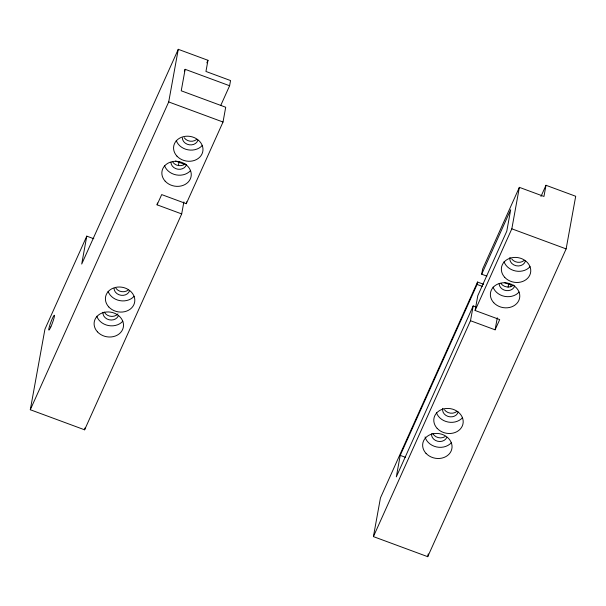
<?xml version="1.0" encoding="UTF-8"?>
<svg xmlns="http://www.w3.org/2000/svg" width="606" height="606" viewBox="0 0 606 606"><rect width="100%" height="100%" fill="white"/><g stroke="black" fill="none" stroke-linecap="round" stroke-linejoin="round"><path stroke-width="0.91" d="M183.876 201.912L181.686 213.926L84.613 429.813L30.3 409.732L44.935 329.194L86.779 236.143L93.809 238.741M86.779 236.143L81.712 264.049L178.27 49.313L207.979 60.297L205.949 71.463L230.553 80.56L229.606 85.749L220.72 105.527M84.613 429.813L84.946 427.972M30.3 409.732L168.703 101.944L178.27 49.313M181.686 213.926L157.083 204.828L157.424 202.98M229.606 85.749L185.141 69.311L181.232 90.794L225.705 107.239L223.016 122.026L186.292 203.692L161.688 194.594L157.083 204.828M178.422 165.468L179.103 161.749M186.292 203.692L186.625 201.843M540.969 196.458L545.991 185.284L575.7 196.268L566.133 248.899L427.73 556.687L373.417 536.605L380.447 497.927L477.528 282.04L483.626 284.29M477.528 282.04L477.089 284.449L400.225 455.386L396.316 476.869L473.188 305.932L475.824 306.909M427.73 556.687L428.237 553.907M373.417 536.605L470.498 320.718L473.188 305.932M470.498 320.718L495.102 329.815L499.7 319.582L475.096 310.484L477.786 295.698L506.783 231.212L510.691 209.721L481.694 274.207L486.906 276.139M481.694 274.207L482.634 269.019L519.357 187.345L543.961 196.442L545.991 185.284M475.096 310.484L511.828 228.818L519.357 187.345M495.102 329.815L497.284 317.802M508.101 287.183L508.76 283.547M184.36 71.031L185.141 69.311M206.82 62.88L207.979 60.297M510.449 286.835L511.214 285.131L504.268 282.555M458.166 411.966L457.469 413.58A7.916 6.681 10.3 0 1 447.796 416.33A7.916 6.681 10.3 0 1 442.759 408.33M168.703 101.944L223.016 122.026M511.828 228.818L566.133 248.899M175.52 160.999L185.072 164.529M477.089 284.449L482.3 286.373M400.225 455.386L405.452 457.318M456.954 411.33A7.916 6.681 10.3 0 1 444.493 409.807M513.494 285.131A7.916 6.681 10.3 0 1 501.033 283.608M514.706 285.767A7.916 6.681 10.3 0 1 506.351 290.6A7.916 6.681 10.3 0 1 499.132 283.866M524.16 260.444A7.916 6.681 10.3 0 1 511.699 258.921M525.372 261.08A7.916 6.681 10.3 0 1 516.001 265.731A7.916 6.681 10.3 0 1 509.972 257.444M446.758 437.524A7.916 6.681 10.3 0 1 437.608 441.244A7.916 6.681 10.3 0 1 431.533 433.752M445.046 436.608A7.916 6.681 10.3 0 1 432.866 433.585M451.356 442.683A14.779 12.461 10.3 0 1 436.532 446.94A14.779 12.461 10.3 0 1 425.056 436.926M462.499 417.701A14.779 12.461 10.3 0 1 448.16 422.049A14.779 12.461 10.3 0 1 436.456 412.747M519.092 292.031A14.779 12.461 10.3 0 1 504.745 296.387A14.779 12.461 10.3 0 1 493.049 287.085M530.068 266.67A14.779 12.461 10.3 0 1 515.721 271.018A14.779 12.461 10.3 0 1 504.025 261.716M186.474 164.59A7.916 6.681 10.3 0 1 177.959 169.225A7.916 6.681 10.3 0 1 170.937 162.34M190.564 170.559A14.779 12.461 10.3 0 1 176.217 174.907A14.779 12.461 10.3 0 1 164.521 165.605M185.171 163.908A7.916 6.681 10.3 0 1 172.74 162.105M197.882 140.175A7.916 6.681 10.3 0 1 189.367 144.811A7.916 6.681 10.3 0 1 182.353 137.926M196.579 139.494A7.916 6.681 10.3 0 1 184.148 137.691M129.578 290.653A7.916 6.681 10.3 0 1 121.064 295.289A7.916 6.681 10.3 0 1 114.042 288.411M118.215 316.044A7.916 6.681 10.3 0 1 109.065 319.763A7.916 6.681 10.3 0 1 102.99 312.272M117.912 313.916A7.916 6.681 10.3 0 1 104.323 312.098M122.813 321.203A14.779 12.461 10.3 0 1 108.466 325.551A14.779 12.461 10.3 0 1 96.771 316.249M134.115 296.273A14.779 12.461 10.3 0 1 119.768 300.621A14.779 12.461 10.3 0 1 108.073 291.319M128.275 289.971A7.916 6.681 10.3 0 1 115.844 288.176M202.275 145.463A14.779 12.461 10.3 0 1 187.936 149.811A14.779 12.461 10.3 0 1 176.232 140.509M504.707 277.321A14.779 12.461 10.3 0 0 529.841 275.033A14.779 12.461 10.3 0 0 513.638 257.467A14.779 12.461 10.3 0 0 504.707 277.321M493.731 302.689A14.779 12.461 10.3 0 0 518.865 300.402A14.779 12.461 10.3 0 0 502.662 282.828A14.779 12.461 10.3 0 0 493.731 302.689M437.146 428.351A14.779 12.461 10.3 0 0 462.272 426.063A14.779 12.461 10.3 0 0 446.077 408.497A14.779 12.461 10.3 0 0 437.146 428.351M425.995 453.341A14.779 12.461 10.3 0 0 451.129 451.053A14.779 12.461 10.3 0 0 434.926 433.487A14.779 12.461 10.3 0 0 425.995 453.341M97.452 331.853A14.779 12.461 10.3 0 0 122.586 329.573A14.779 12.461 10.3 0 0 106.383 311.999A14.779 12.461 10.3 0 0 97.452 331.853M108.754 306.924A14.779 12.461 10.3 0 0 133.888 304.636A14.779 12.461 10.3 0 0 117.685 287.07A14.779 12.461 10.3 0 0 108.754 306.924M176.922 156.113A14.779 12.461 10.3 0 0 202.056 153.833A14.779 12.461 10.3 0 0 185.853 136.259A14.779 12.461 10.3 0 0 176.922 156.113M165.203 181.209A14.779 12.461 10.3 0 0 190.337 178.921A14.779 12.461 10.3 0 0 174.134 161.355A14.779 12.461 10.3 0 0 165.203 181.209M50.843 326.861A7.916 0.871 -69.7 0 0 54.381 315.264A7.916 0.871 -69.7 0 0 49.594 325.899A7.916 0.871 -69.7 0 0 50.843 326.861"/></g></svg>
